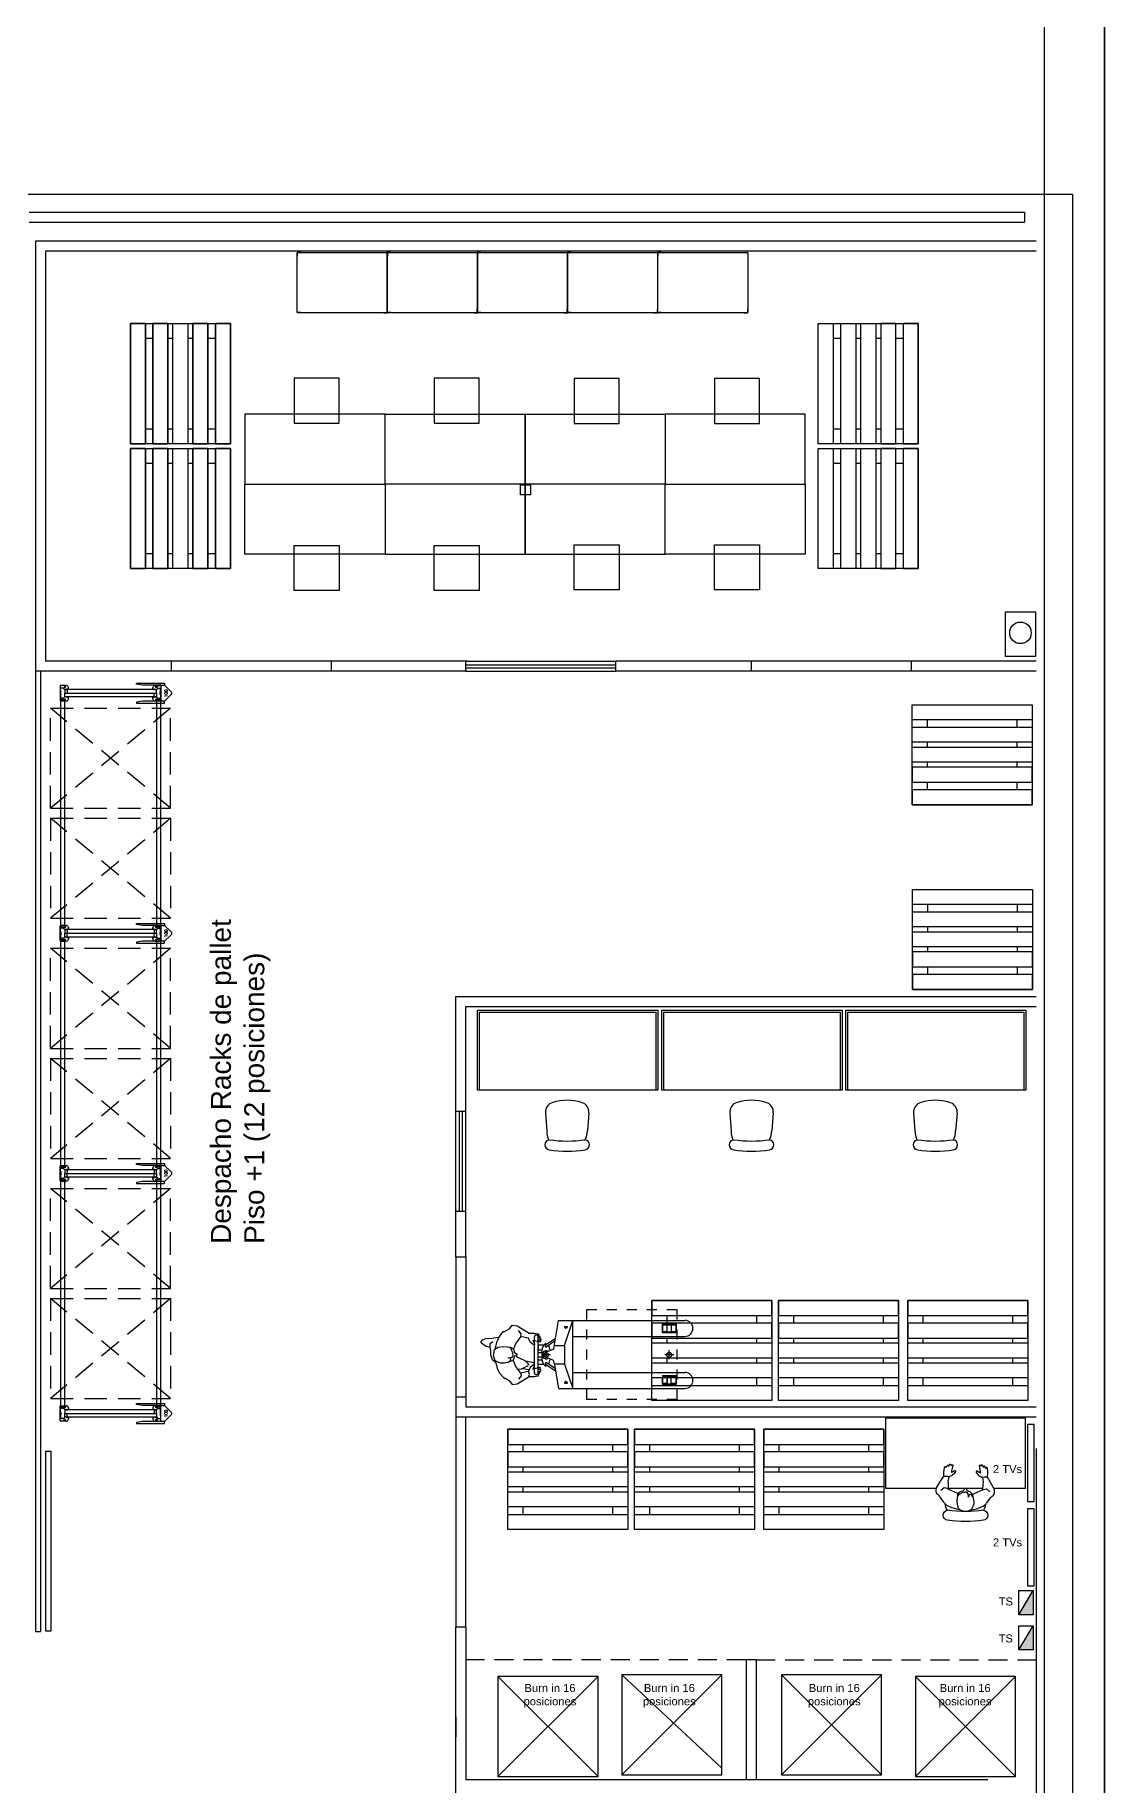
# Model space of a CAD drawing. Header units: millimetres. Extents: x 4 to 170, y 55 to 153.
# Drawn here: x 156.05 to 166.74, y 108.1 to 125.6 of the extents above; entities that cross this region are included whole.
import ezdxf

# ---------------------------------------------------------------- set-up
doc = ezdxf.new("R2010")
doc.units = ezdxf.units.MM
for name, pattern in [('12_13_14_SB-E17-AR-A01_A02_A03-A$0$DASHED2', [0.375, 0.25, -0.125]), ('AUDIT_I_201002150132-0', [0]), ('BORDER2', [0.875, 0.25, -0.125, 0.25, -0.125, 0, -0.125]), ('DASHED2', [9.525, 6.35, -3.175]), ('HIDDEN2', [0.1875, 0.125, -0.0625])]:
    doc.linetypes.add(name, pattern=pattern)
for name, color, linetype in [('Carpinterias 1', 2, 'BORDER2'), ('EQ - Mobiliario', 252, 'AUDIT_I_201002150132-0'), ('EQ - Pallets', 253, 'Continuous'), ('Estanterias livianas', 252, 'Continuous'), ('Rack Mecalux 2300mm (MVA-VLZ)', 5, 'Continuous'), ('Rejas', 1, 'Continuous'), ('Tabiques durlock', 6, 'Continuous')]:
    doc.layers.add(name, color=color, linetype=linetype)
doc.styles.add('ROMANS', font='romans.shx')
doc.styles.get("Standard").update_dxf_attribs({"font": 'txt.shx'})

# ---------------------------------------------------------------- blocks, each defined once
blk = doc.blocks.new('eddewwd')
at = {"layer": 'EQ - Pallets', "color": 252}
for points in [[(1578.48029, 1411.130525), (1579.48029, 1411.130525), (1579.48029, 1409.930525), (1578.48029, 1409.930525)], [(1578.48029, 1411.130525), (1578.48029, 1409.930525), (1578.63029, 1409.930525), (1578.63029, 1411.130525)], [(1578.705566, 1411.130525), (1578.705566, 1409.930525), (1578.855566, 1409.930525), (1578.855566, 1411.130525)], [(1579.05529, 1411.130525), (1579.05529, 1409.930525), (1578.90529, 1409.930525), (1578.90529, 1411.130525)], [(1579.255014, 1411.130525), (1579.255014, 1409.930525), (1579.105014, 1409.930525), (1579.105014, 1411.130525)], [(1579.48029, 1411.130525), (1579.48029, 1409.930525), (1579.33029, 1409.930525), (1579.33029, 1411.130525)]]:
    blk.add_lwpolyline(points, close=True, dxfattribs=at)
for points in [[(1578.48029, 1410.980525), (1578.48029, 1411.130525), (1579.48029, 1411.130525), (1579.48029, 1410.980525)], [(1578.705566, 1410.980525), (1578.63029, 1410.980525)], [(1578.90529, 1410.980525), (1578.855566, 1410.980525)], [(1579.105014, 1410.980525), (1579.05529, 1410.980525)], [(1579.33029, 1410.980525), (1579.255014, 1410.980525)], [(1579.48029, 1410.080525), (1579.48029, 1409.930525), (1578.48029, 1409.930525), (1578.48029, 1410.080525)], [(1578.63029, 1410.080525), (1578.705566, 1410.080525)], [(1578.855566, 1410.080525), (1578.90529, 1410.080525)], [(1579.05529, 1410.080525), (1579.105014, 1410.080525)], [(1579.255014, 1410.080525), (1579.33029, 1410.080525)]]:
    blk.add_lwpolyline(points, dxfattribs=at)
blk = doc.blocks.new('wdwqdwqd')
at = {"layer": 'Estanterias livianas'}
for p, q in [((3067.891053, 1424.818348), (3067.891053, 1424.850348)), ((3067.893053, 1424.818348), (3067.891053, 1424.818348)), ((3067.893053, 1424.818348), (3067.893053, 1424.850348)), ((3067.896053, 1424.855348), (3067.928053, 1424.855348)), ((3067.896053, 1424.853348), (3067.928053, 1424.853348)), ((3067.928053, 1424.853348), (3067.928053, 1424.855348)), ((3068.490053, 1424.855348), (3068.458053, 1424.855348)), ((3068.458053, 1424.855348), (3068.458053, 1424.853348)), ((3068.490053, 1424.853348), (3068.458053, 1424.853348)), ((3068.493053, 1424.818348), (3068.493053, 1424.850348)), ((3068.493053, 1424.818348), (3068.495053, 1424.818348)), ((3068.495053, 1424.818348), (3068.495053, 1424.850348)), ((3067.891053, 1423.988348), (3067.891053, 1423.956348)), ((3067.893053, 1423.988348), (3067.891053, 1423.988348)), ((3067.893053, 1423.988348), (3067.893053, 1423.956348)), ((3068.493053, 1423.988348), (3068.493053, 1423.956348)), ((3068.493053, 1423.988348), (3068.495053, 1423.988348)), ((3068.495053, 1423.988348), (3068.495053, 1423.956348)), ((3067.896053, 1423.953348), (3067.928053, 1423.953348)), ((3067.896053, 1423.951348), (3067.928053, 1423.951348)), ((3067.928053, 1423.953348), (3067.928053, 1423.951348)), ((3068.490053, 1423.953348), (3068.458053, 1423.953348)), ((3068.458053, 1423.953348), (3068.458053, 1423.951348)), ((3068.490053, 1423.951348), (3068.458053, 1423.951348))]:
    blk.add_line(p, q, dxfattribs=at)
for points in [[(3067.893053, 1423.956348), (3067.893053, 1424.850348)], [(3067.896053, 1424.853348), (3068.490053, 1424.853348)], [(3068.493053, 1423.956348), (3068.493053, 1424.850348)], [(3068.490053, 1423.953348), (3067.896053, 1423.953348)]]:
    blk.add_lwpolyline(points, dxfattribs=at)
for centre, radius, start, end in [((3067.896053, 1424.850348), 0.005, 90, 180), ((3067.896053, 1424.850348), 0.003, 90, 180), ((3068.490053, 1424.850348), 0.005, 0, 90), ((3068.490053, 1424.850348), 0.003, 0, 90), ((3067.896053, 1423.956348), 0.005, 180, 270), ((3067.896053, 1423.956348), 0.003, 180, 270), ((3068.490053, 1423.956348), 0.003, 270, 0), ((3068.490053, 1423.956348), 0.005, 270, 0)]:
    blk.add_arc(centre, radius, start, end, dxfattribs=at)
blk = doc.blocks.new('21sq')
at = {"layer": 'EQ - Mobiliario', "color": 252, "ltscale": 0.1}
for p, q in [((1574.706616, 1431.668776), (1575.0688, 1431.668776)), ((1574.706616, 1431.631353), (1575.0688, 1431.631353)), ((1574.723728, 1431.456655), (1574.790461, 1431.557091)), ((1574.749437, 1431.461042), (1574.806274, 1431.546584)), ((1574.842708, 1431.551831), (1574.932708, 1431.551831)), ((1574.887708, 1431.506831), (1574.887708, 1431.596831)), ((1575.025979, 1431.461042), (1574.969142, 1431.546584)), ((1575.051688, 1431.456655), (1574.984955, 1431.557091)), ((1574.803436, 1431.470257), (1574.551984, 1431.427348)), ((1574.551984, 1431.426618), (1574.551984, 1430.163776)), ((1574.795401, 1431.368119), (1574.551984, 1431.283776)), ((1574.604088, 1431.368938), (1574.604088, 1431.336191)), ((1574.97198, 1431.470257), (1575.231984, 1431.427348)), ((1574.980015, 1431.368119), (1575.231984, 1431.283776)), ((1575.171328, 1431.368938), (1575.171328, 1431.336191)), ((1575.231984, 1431.427348), (1575.231984, 1430.163776)), ((1574.551984, 1431.283776), (1575.231984, 1431.283776)), ((1574.711984, 1431.283776), (1574.711984, 1430.163776)), ((1575.071984, 1431.283776), (1575.071984, 1430.163776)), ((1574.590933, 1430.38894), (1574.590933, 1430.252115)), ((1574.597047, 1430.38894), (1574.597047, 1430.252115)), ((1574.666922, 1430.38894), (1574.666922, 1430.252115)), ((1574.673036, 1430.38894), (1574.673036, 1430.252115)), ((1574.842708, 1430.320528), (1574.932708, 1430.320528)), ((1574.887708, 1430.275528), (1574.887708, 1430.365528)), ((1575.110933, 1430.38894), (1575.110933, 1430.252115)), ((1575.117047, 1430.38894), (1575.117047, 1430.252115)), ((1575.186922, 1430.38894), (1575.186922, 1430.252115)), ((1575.193036, 1430.38894), (1575.193036, 1430.252115))]:
    blk.add_line(p, q, dxfattribs=at)
at = {"layer": 'EQ - Mobiliario', "color": 252}
for points in [[(1574.835767, 1432.062007), (1574.749967, 1432.038788), (1574.700779, 1432.013584), (1574.653924, 1431.969132), (1574.652796, 1431.957901), (1574.623546, 1431.914999), (1574.592223, 1431.890821), (1574.596352, 1431.839389), (1574.638856, 1431.772718), (1574.672273, 1431.720993), (1574.672008, 1431.671612), (1574.678622, 1431.628386), (1574.693415, 1431.622818), (1574.69062, 1431.64553), (1574.706161, 1431.612854), (1574.718607, 1431.613733), (1574.716111, 1431.625602), (1574.728132, 1431.602597), (1574.742189, 1431.604063), (1574.739394, 1431.626775), (1574.752438, 1431.605968), (1574.762101, 1431.609485), (1574.74434, 1431.683336), (1574.757523, 1431.677182), (1574.780668, 1431.663702), (1574.789007, 1431.675864), (1574.759847, 1431.710884), (1574.722496, 1431.728321), (1574.717653, 1431.746637), (1574.705759, 1431.80437), (1574.771435, 1431.855196), (1574.803587, 1431.868661), (1574.835739, 1431.882126)], [(1574.807682, 1432.054406), (1574.83736, 1432.088679), (1574.883633, 1432.102401), (1574.929905, 1432.104117), (1574.964182, 1432.109262), (1575.001885, 1432.109262), (1575.022451, 1432.083533)], [(1574.944727, 1432.060632), (1575.025449, 1432.038788), (1575.074637, 1432.013584), (1575.119258, 1431.979238), (1575.120367, 1431.968202), (1575.15187, 1431.914999), (1575.183193, 1431.890821), (1575.179064, 1431.839389), (1575.13656, 1431.772718), (1575.103143, 1431.720993), (1575.103408, 1431.671612), (1575.096794, 1431.628386), (1575.082001, 1431.622818), (1575.084796, 1431.64553), (1575.069255, 1431.612854), (1575.056808, 1431.613733), (1575.059305, 1431.625602), (1575.047284, 1431.602597), (1575.033227, 1431.604063), (1575.036022, 1431.626775), (1575.022978, 1431.605968), (1575.013315, 1431.609485), (1575.031076, 1431.683336), (1575.017893, 1431.677182), (1574.994748, 1431.663702), (1574.986409, 1431.675864), (1575.015569, 1431.710884), (1575.05292, 1431.728321), (1575.057763, 1431.746637), (1575.069657, 1431.80437), (1575.003981, 1431.855196), (1574.971829, 1431.868661), (1574.948526, 1431.87842)], [(1574.960754, 1432.109262), (1574.971037, 1432.148714), (1574.989889, 1432.179589), (1575.010454, 1432.203603), (1575.036162, 1432.188165), (1575.051586, 1432.150429), (1575.055014, 1432.090394), (1575.066152, 1432.017931)], [(1574.815596, 1431.927034), (1574.831152, 1431.90551), (1574.846577, 1431.903795), (1574.855146, 1431.912371), (1574.856793, 1431.932345), (1574.860287, 1431.903795), (1574.868856, 1431.884927), (1574.88428, 1431.879781), (1574.903132, 1431.884927), (1574.930553, 1431.893503), (1574.954547, 1431.903795), (1574.964829, 1431.922663)], [(1574.70737, 1431.804956), (1574.677645, 1431.801439), (1574.644389, 1431.827667)], [(1574.668902, 1431.725243), (1574.6897, 1431.718209), (1574.722908, 1431.728128)], [(1574.751305, 1431.786098), (1574.739981, 1431.720158)], [(1574.879698, 1431.848966), (1574.867142, 1431.845475), (1574.850004, 1431.807739), (1574.831152, 1431.764858), (1574.810587, 1431.742559), (1574.795162, 1431.728837), (1574.774597, 1431.737413), (1574.7626, 1431.766573), (1574.743748, 1431.799163), (1574.741408, 1431.831958)], [(1574.827328, 1431.760711), (1574.81154, 1431.668776)], [(1575.068046, 1431.804956), (1575.097771, 1431.801439), (1575.131026, 1431.827667)]]:
    blk.add_lwpolyline(points, dxfattribs=at)
blk.add_lwpolyline([(1574.887708, 1431.841415), (1574.878584, 1431.850016), (1574.873517, 1431.866084), (1574.835739, 1431.882126), (1574.814014, 1431.922663), (1574.805445, 1431.96726), (1574.805445, 1432.008427), (1574.828428, 1432.059354), (1574.879238, 1432.077717), (1574.941341, 1432.065586), (1574.963621, 1432.032996), (1574.971685, 1431.974121), (1574.964829, 1431.908941), (1574.947137, 1431.87582), (1574.918002, 1431.868959), (1574.907189, 1431.864973), (1574.89915, 1431.847771)], close=True, dxfattribs=at)
at = {"layer": 'EQ - Mobiliario', "color": 252, "ltscale": 0.1}
for points in [[(1574.791896, 1431.574841), (1574.791896, 1431.631353), (1574.838634, 1431.631353), (1574.838634, 1431.592705)], [(1574.864339, 1431.583876), (1574.864339, 1431.631353), (1574.911077, 1431.631353), (1574.911077, 1431.583876)], [(1574.98352, 1431.574841), (1574.98352, 1431.631353), (1574.936782, 1431.631353), (1574.936782, 1431.592705)]]:
    blk.add_lwpolyline(points, dxfattribs=at)
for points in [[(1574.822978, 1431.473592, 0.260395), (1574.83487, 1431.483179), (1574.866031, 1431.560561)], [(1574.952438, 1431.473592, -0.260395), (1574.940546, 1431.483179), (1574.909385, 1431.560561)], [(1574.952438, 1431.473592), (1574.97198, 1431.470257, -0.365532), (1574.980015, 1431.460735), (1574.980015, 1431.377779, -0.414214), (1574.970355, 1431.368119), (1574.805061, 1431.368119, -0.414214), (1574.795401, 1431.377779), (1574.795401, 1431.460735, -0.365532), (1574.803436, 1431.470257), (1574.822978, 1431.473592)]]:
    blk.add_lwpolyline(points, format="xyb", dxfattribs=at)
at = {"layer": 'EQ - Mobiliario', "color": 252, "linetype": 'HIDDEN2', "ltscale": 0.5}
blk.add_lwpolyline([(1575.341984, 1431.142981), (1575.341984, 1430.242981), (1574.441984, 1430.242981), (1574.441984, 1431.142981)], close=True, dxfattribs=at)
at = {"layer": 'EQ - Mobiliario', "color": 252, "ltscale": 0.1}
for points in [[(1574.587818, 1430.38894), (1574.587818, 1430.252115), (1574.676151, 1430.252115), (1574.676151, 1430.38894)], [(1574.599746, 1430.34036), (1574.599746, 1430.38894), (1574.664223, 1430.38894), (1574.664223, 1430.34036)], [(1574.599746, 1430.252115), (1574.599746, 1430.300696), (1574.664223, 1430.300696), (1574.664223, 1430.252115)], [(1575.196151, 1430.38894), (1575.196151, 1430.252115), (1575.107818, 1430.252115), (1575.107818, 1430.38894)], [(1575.184223, 1430.34036), (1575.184223, 1430.38894), (1575.119746, 1430.38894), (1575.119746, 1430.34036)], [(1575.184223, 1430.252115), (1575.184223, 1430.300696), (1575.119746, 1430.300696), (1575.119746, 1430.252115)]]:
    blk.add_lwpolyline(points, close=True, dxfattribs=at)
for centre, radius in [((1574.887708, 1431.551831), 0.023369), ((1574.887708, 1430.320528), 0.025)]:
    blk.add_circle(centre, radius, dxfattribs=at)
for centre, radius, start, end in [((1574.706616, 1431.650065), 0.018711, 90, 270), ((1574.798368, 1431.551838), 0.009492, 326.398586, 146.398586), ((1574.887708, 1431.551831), 0.03966, 328.036203, 211.963797), ((1574.887708, 1431.551831), 0.023369, 21.934278, 158.065722), ((1574.977048, 1431.551838), 0.009492, 33.601414, 213.601414), ((1575.0688, 1431.650065), 0.018711, 270, 90), ((1574.604088, 1431.352565), 0.016373, 270, 90), ((1575.171328, 1431.352565), 0.016373, 90, 270), ((1574.631984, 1430.163776), 0.08, 180, 0), ((1575.151984, 1430.163776), 0.08, 180, 0)]:
    blk.add_arc(centre, radius, start, end, dxfattribs=at)
for start_param, end_param in [(8.066094944, 9.662656018), (9.984966005, 10.605909257), (6.04530725, 7.641868323), (11.385239318, 12.00618257)]:
    blk.add_ellipse((1574.887708, 1431.551831), major_axis=(0.111002, 0), ratio=0.410528, start_param=start_param, end_param=end_param, dxfattribs=at)
blk = doc.blocks.new('dqdqw')
at = {"layer": 'EQ - Mobiliario', "linetype": 'Continuous'}
for points in [[(1579.806397, 1447.500442), (1580.506397, 1447.500442), (1580.506397, 1448.900442), (1579.806397, 1448.900442)], [(1579.900429, 1447.992372), (1579.900429, 1448.442372), (1579.450429, 1448.442372), (1579.450429, 1447.992372)], [(1579.806397, 1447.500442), (1580.506397, 1447.500442), (1580.506397, 1446.100442), (1579.806397, 1446.100442)], [(1579.900429, 1446.592372), (1579.900429, 1447.042372), (1579.450429, 1447.042372), (1579.450429, 1446.592372)], [(1580.506397, 1444.700442), (1579.806397, 1444.700442), (1579.806397, 1446.100442), (1580.506397, 1446.100442)], [(1579.894207, 1445.192372), (1579.894207, 1445.642372), (1579.444207, 1445.642372), (1579.444207, 1445.192372)], [(1580.506397, 1444.700442), (1579.806397, 1444.700442), (1579.806397, 1443.300442), (1580.506397, 1443.300442)], [(1579.894207, 1443.792372), (1579.894207, 1444.242372), (1579.444207, 1444.242372), (1579.444207, 1443.792372)]]:
    blk.add_lwpolyline(points, close=True, dxfattribs=at)
blk = doc.blocks.new('EDE2D')
at = {"layer": 'EQ - Mobiliario', "color": 252}
for p, q in [((1649.582886, 1563.943901), (1649.582886, 1564.743901)), ((1649.582886, 1564.743901), (1651.382886, 1564.743901)), ((1649.602886, 1563.943901), (1649.602886, 1564.723901)), ((1649.602886, 1564.723901), (1651.362886, 1564.723901)), ((1651.362886, 1564.723901), (1651.362886, 1563.943901)), ((1651.382886, 1564.743901), (1651.382886, 1563.943901)), ((1651.382886, 1563.943901), (1649.582886, 1563.943901)), ((1650.260874, 1563.716991), (1650.273765, 1563.539131)), ((1650.695867, 1563.716991), (1650.680116, 1563.539131))]:
    blk.add_line(p, q, dxfattribs=at)
for centre, radius, start, end in [((1650.362087, 1563.725846), 0.1016, 106.10866, 185), ((1650.47837, 1563.323201), 0.5207, 73.89134, 106.10866), ((1650.594654, 1563.725846), 0.1016, 355, 73.89134), ((1650.306568, 1563.399401), 0.0508, 98.455473, 261.544527), ((1650.47694, 1563.539131), 0.203175, 180, 206.38199), ((1650.47837, 1564.655597), 1.2192, 261.544527, 278.455473), ((1650.650173, 1563.399401), 0.0508, 278.455473, 81.544527), ((1650.47694, 1563.539131), 0.203175, 333.787788, 0), ((1650.47837, 1564.555101), 1.2192, 261.544527, 278.455473)]:
    blk.add_arc(centre, radius, start, end, dxfattribs=at)
blk = doc.blocks.new('asads')
at = {"layer": 'EQ - Mobiliario', "color": 252}
for points in [[(1573.694572, 1410.988543), (1573.694572, 1410.672566), (1572.994572, 1410.672566), (1572.994572, 1412.072566), (1573.694572, 1412.072566), (1573.694572, 1411.563408)], [(1573.694572, 1411.444408), (1573.694572, 1411.100603)], [(1573.928072, 1411.271797), (1573.927625, 1411.27345)]]:
    blk.add_lwpolyline(points, dxfattribs=at)
for points in [[(1573.914117, 1411.323367), (1573.892169, 1411.40447, 0.052358), (1573.888403, 1411.41421), (1573.865593, 1411.458726), (1573.842363, 1411.483212, 0.053378), (1573.834256, 1411.490111), (1573.773571, 1411.531485, -0.078921), (1573.762157, 1411.542245), (1573.759394, 1411.545825, 0.253624), (1573.715812, 1411.565113), (1573.691399, 1411.563153), (1573.624855, 1411.52073, 0.001509), (1573.624601, 1411.520567), (1573.573003, 1411.487232), (1573.52756, 1411.487476, 0.039319), (1573.519729, 1411.486901), (1573.483288, 1411.481325, 0.271109), (1573.479365, 1411.478144), (1573.477738, 1411.473823, 0.56371), (1573.483028, 1411.467099), (1573.486448, 1411.465819), (1573.467944, 1411.454809, 0.308624), (1573.465104, 1411.449941), (1573.465339, 1411.446618, 0.454858), (1573.471355, 1411.442078), (1573.477612, 1411.443394), (1573.457616, 1411.432945, 0.307468), (1573.454959, 1411.427995), (1573.455544, 1411.422382, 0.419663), (1573.461128, 1411.417938), (1573.467985, 1411.418394), (1573.461403, 1411.409214, 0.353703), (1573.45936, 1411.403267), (1573.459968, 1411.401599, 0.381475), (1573.465835, 1411.398448), (1573.535346, 1411.415164), (1573.529192, 1411.401982), (1573.518049, 1411.382851, 0.392799), (1573.519542, 1411.376211), (1573.524754, 1411.372637, 0.335675), (1573.530781, 1411.372918), (1573.554308, 1411.392509, 0.110367), (1573.56762, 1411.409782), (1573.58033, 1411.437009), (1573.598647, 1411.441852), (1573.625835, 1411.447453, 0.035291), (1573.703604, 1411.444645)], [(1573.577252, 1411.490602), (1573.575318, 1411.484882, 0.155319), (1573.574774, 1411.454554), (1573.580138, 1411.436597)], [(1573.750633, 1411.343407), (1573.703604, 1411.444645, -0.136037), (1573.693493, 1411.469371), (1573.691723, 1411.484324), (1573.717952, 1411.51758)], [(1573.914389, 1411.22365), (1573.898436, 1411.150571, -0.052358), (1573.895156, 1411.140657), (1573.87457, 1411.09507), (1573.852575, 1411.069468, -0.053378), (1573.844818, 1411.062177), (1573.786249, 1411.017859, 0.078921), (1573.775379, 1411.006549), (1573.772796, 1411.002837, -0.253624), (1573.730219, 1410.981423), (1573.705739, 1410.982176), (1573.637183, 1411.021264, -0.001509), (1573.636922, 1411.021415), (1573.583742, 1411.052163), (1573.538366, 1411.049678, -0.039319), (1573.530517, 1411.049865), (1573.493845, 1411.053637, -0.271109), (1573.489769, 1411.05662), (1573.487931, 1411.060856, -0.56371), (1573.492884, 1411.067833), (1573.496236, 1411.06928), (1573.477211, 1411.079363, -0.308624), (1573.474135, 1411.084085), (1573.474205, 1411.087416, -0.454858), (1573.47999, 1411.092248), (1573.486304, 1411.091242), (1573.465818, 1411.100691, -0.307468), (1573.462919, 1411.105504), (1573.463227, 1411.111139, -0.419663), (1573.468584, 1411.115853), (1573.475456, 1411.115736), (1573.468429, 1411.12458, -0.353703), (1573.466095, 1411.130419), (1573.466619, 1411.132115, -0.381475), (1573.472324, 1411.135552), (1573.542575, 1411.122285), (1573.535778, 1411.135148), (1573.523705, 1411.153706, -0.392799), (1573.524869, 1411.160412), (1573.529898, 1411.164238, -0.335675), (1573.535931, 1411.164255), (1573.560396, 1411.145849, -0.110367), (1573.574545, 1411.129253), (1573.588583, 1411.102687), (1573.607116, 1411.098753), (1573.634547, 1411.0945, -0.035291), (1573.712083, 1411.101141)], [(1573.779044, 1411.199684), (1573.764702, 1411.21005, -0.211627), (1573.75654, 1411.224049), (1573.755804, 1411.230665), (1573.759195, 1411.234053, -0.177498), (1573.771687, 1411.239837), (1573.784355, 1411.240882), (1573.76342, 1411.243444, -0.076282), (1573.748818, 1411.247549), (1573.745868, 1411.248889, -0.269675), (1573.734221, 1411.265284, -0.089564), (1573.73578, 1411.282986), (1573.736936, 1411.287221), (1573.745513, 1411.314642), (1573.74898, 1411.322726, -0.168212), (1573.771005, 1411.346919), (1573.774672, 1411.348918)], [(1573.588152, 1411.049007), (1573.585938, 1411.054625, -0.155319), (1573.583899, 1411.084888), (1573.58837, 1411.103089)], [(1573.755585, 1411.208333), (1573.712083, 1411.101141, 0.136037), (1573.703204, 1411.075947), (1573.702174, 1411.060925), (1573.730011, 1411.029004)]]:
    blk.add_lwpolyline(points, format="xyb", dxfattribs=at)
blk.add_lwpolyline([(1573.695933, 1411.269136), (1573.698454, 1411.266462, 0.128039), (1573.706992, 1411.261107), (1573.709302, 1411.260378, -0.219355), (1573.721696, 1411.249122), (1573.731382, 1411.226311, 0.17095), (1573.740344, 1411.216501), (1573.771989, 1411.199541, 0.07568), (1573.777662, 1411.197529), (1573.814595, 1411.190432, 0.047493), (1573.82403, 1411.189534), (1573.849676, 1411.189534, 0.10638), (1573.870244, 1411.19396), (1573.892094, 1411.203821, 0.20273), (1573.91855, 1411.232401), (1573.925026, 1411.250321, 0.135751), (1573.927075, 1411.276901), (1573.921526, 1411.305309, 0.197051), (1573.900671, 1411.337), (1573.894747, 1411.34105, 0.116404), (1573.873314, 1411.349311), (1573.832127, 1411.354952, 0.060301), (1573.820112, 1411.35514), (1573.764836, 1411.349327, 0.09676), (1573.757504, 1411.347077), (1573.735802, 1411.335484, 0.215466), (1573.725758, 1411.322428), (1573.720969, 1411.302091), (1573.719828, 1411.298997, -0.197631), (1573.70953, 1411.287795), (1573.70565, 1411.285982, 0.157943), (1573.696634, 1411.277575), (1573.695201, 1411.274994, 0.326668)], format="xyb", close=True, dxfattribs=at)
for centre, radius, start, end in [((1573.825338, 1411.273227), 0.203175, 63.61801, 82.948325), ((1573.965068, 1411.443599), 0.0508, 8.455473, 171.544527), ((1572.708872, 1411.271797), 1.2192, 351.544527, 8.455473), ((1572.809368, 1411.271797), 1.2192, 351.544527, 8.455473), ((1573.825338, 1411.273227), 0.203175, 278.377378, 296.212212), ((1573.965068, 1411.099994), 0.0508, 188.455473, 351.544527)]:
    blk.add_arc(centre, radius, start, end, dxfattribs=at)
blk = doc.blocks.new('Rack 2300mm Sistema Mecalux - 100mm')
at = {"color": 252}
for p, q in [((2098.37194, 1323.146704), (2098.37194, 1323.002304)), ((2098.43194, 1323.151704), (2098.37694, 1323.151704)), ((2098.439297, 1323.111379), (2098.439297, 1323.074576)), ((2098.45194, 1323.111331), (2098.45194, 1323.131704)), ((2099.29744, 1323.111331), (2099.29744, 1323.131704)), ((2099.310083, 1323.037676), (2099.310083, 1323.07448)), ((2099.31744, 1323.151704), (2099.37244, 1323.151704)), ((2099.37744, 1323.146704), (2099.37744, 1323.002304)), ((2098.375263, 1323.028254), (2098.375263, 1320.720754)), ((2098.37694, 1322.997304), (2098.43194, 1322.997304)), ((2098.415263, 1323.012304), (2098.415263, 1320.736704)), ((2098.45194, 1323.017304), (2098.45194, 1323.037676)), ((2099.29744, 1323.017304), (2099.29744, 1323.037676)), ((2099.37244, 1322.997304), (2099.31744, 1322.997304)), ((2099.334117, 1323.012304), (2099.334117, 1320.736704)), ((2099.374117, 1323.028254), (2099.374117, 1320.720754)), ((2098.37194, 1320.602304), (2098.37194, 1320.746704)), ((2098.37694, 1320.751704), (2098.43194, 1320.751704)), ((2098.43194, 1320.597304), (2098.37694, 1320.597304)), ((2098.439297, 1320.637628), (2098.439297, 1320.674431)), ((2098.45194, 1320.731704), (2098.45194, 1320.711331)), ((2098.45194, 1320.637676), (2098.45194, 1320.617304)), ((2099.29744, 1320.731704), (2099.29744, 1320.711331)), ((2099.29744, 1320.637676), (2099.29744, 1320.617304)), ((2099.310083, 1320.711331), (2099.310083, 1320.674528)), ((2099.37244, 1320.751704), (2099.31744, 1320.751704)), ((2099.31744, 1320.597304), (2099.37244, 1320.597304)), ((2099.37744, 1320.602304), (2099.37744, 1320.746704))]:
    blk.add_line(p, q, dxfattribs=at)
at = {"color": 252, "lineweight": 30}
for p, q in [((2098.375263, 1323.114254), (2098.375263, 1323.120754)), ((2098.375263, 1323.09185), (2098.375263, 1323.114254)), ((2098.375263, 1323.097754), (2098.375263, 1323.091396)), ((2098.375263, 1323.057157), (2098.375263, 1323.034754)), ((2098.377989, 1323.06478), (2098.377989, 1323.084228)), ((2098.398448, 1323.124504), (2098.379013, 1323.124504)), ((2098.411974, 1323.112834), (2098.402022, 1323.123001)), ((2098.421013, 1323.111331), (2098.415547, 1323.111331)), ((2098.429013, 1323.111331), (2098.421013, 1323.111331)), ((2098.429013, 1323.111331), (2098.439297, 1323.111331)), ((2098.443047, 1323.114254), (2098.443047, 1323.120754)), ((2098.443047, 1323.115081), (2098.443047, 1323.120362)), ((2099.306333, 1323.114254), (2099.306333, 1323.120754)), ((2099.306333, 1323.115081), (2099.306333, 1323.120362)), ((2099.320367, 1323.111331), (2099.310083, 1323.111331)), ((2099.320367, 1323.111331), (2099.328367, 1323.111331)), ((2099.328367, 1323.111331), (2099.333833, 1323.111331)), ((2099.337406, 1323.112834), (2099.347358, 1323.123001)), ((2099.350931, 1323.124504), (2099.370367, 1323.124504)), ((2099.37139, 1323.06478), (2099.37139, 1323.084228)), ((2099.374117, 1323.114254), (2099.374117, 1323.120754)), ((2099.374117, 1323.09185), (2099.374117, 1323.114254)), ((2099.374117, 1323.097754), (2099.374117, 1323.091396)), ((2099.374117, 1323.057157), (2099.374117, 1323.034754)), ((2098.375263, 1323.034754), (2098.375263, 1323.028254)), ((2098.398448, 1323.024504), (2098.379013, 1323.024504)), ((2098.411974, 1323.036174), (2098.402022, 1323.026006)), ((2098.421013, 1323.037676), (2098.415547, 1323.037676)), ((2098.429013, 1323.037676), (2098.421013, 1323.037676)), ((2098.429013, 1323.037676), (2098.439297, 1323.037676)), ((2098.443047, 1323.034754), (2098.443047, 1323.028254)), ((2098.443047, 1323.033926), (2098.443047, 1323.028646)), ((2099.306333, 1323.034754), (2099.306333, 1323.028254)), ((2099.306333, 1323.033926), (2099.306333, 1323.028646)), ((2099.320367, 1323.037676), (2099.310083, 1323.037676)), ((2099.320367, 1323.037676), (2099.328367, 1323.037676)), ((2099.328367, 1323.037676), (2099.333833, 1323.037676)), ((2099.337406, 1323.036174), (2099.347358, 1323.026006)), ((2099.350931, 1323.024504), (2099.370367, 1323.024504)), ((2099.374117, 1323.034754), (2099.374117, 1323.028254)), ((2098.375263, 1320.714254), (2098.375263, 1320.720754)), ((2098.375263, 1320.69185), (2098.375263, 1320.714254)), ((2098.375263, 1320.651254), (2098.375263, 1320.657612)), ((2098.375263, 1320.657157), (2098.375263, 1320.634754)), ((2098.375263, 1320.634754), (2098.375263, 1320.628254)), ((2098.377989, 1320.684228), (2098.377989, 1320.66478)), ((2098.398448, 1320.724504), (2098.379013, 1320.724504)), ((2098.398448, 1320.624504), (2098.379013, 1320.624504)), ((2098.411974, 1320.712834), (2098.402022, 1320.723001)), ((2098.411974, 1320.636174), (2098.402022, 1320.626006)), ((2098.421013, 1320.711331), (2098.415547, 1320.711331)), ((2098.421013, 1320.637676), (2098.415547, 1320.637676)), ((2098.429013, 1320.711331), (2098.421013, 1320.711331)), ((2098.429013, 1320.637676), (2098.421013, 1320.637676)), ((2098.429013, 1320.711331), (2098.439297, 1320.711331)), ((2098.429013, 1320.637676), (2098.439297, 1320.637676)), ((2098.443047, 1320.714254), (2098.443047, 1320.720754)), ((2098.443047, 1320.715081), (2098.443047, 1320.720362)), ((2098.443047, 1320.634754), (2098.443047, 1320.628254)), ((2098.443047, 1320.633926), (2098.443047, 1320.628646)), ((2099.306333, 1320.714254), (2099.306333, 1320.720754)), ((2099.306333, 1320.715081), (2099.306333, 1320.720362)), ((2099.306333, 1320.634754), (2099.306333, 1320.628254)), ((2099.306333, 1320.633926), (2099.306333, 1320.628646)), ((2099.320367, 1320.711331), (2099.310083, 1320.711331)), ((2099.320367, 1320.637676), (2099.310083, 1320.637676)), ((2099.320367, 1320.711331), (2099.328367, 1320.711331)), ((2099.320367, 1320.637676), (2099.328367, 1320.637676)), ((2099.328367, 1320.711331), (2099.333833, 1320.711331)), ((2099.328367, 1320.637676), (2099.333833, 1320.637676)), ((2099.337406, 1320.712834), (2099.347358, 1320.723001)), ((2099.337406, 1320.636174), (2099.347358, 1320.626006)), ((2099.350931, 1320.724504), (2099.370367, 1320.724504)), ((2099.350931, 1320.624504), (2099.370367, 1320.624504)), ((2099.37139, 1320.684228), (2099.37139, 1320.66478)), ((2099.374117, 1320.714254), (2099.374117, 1320.720754)), ((2099.374117, 1320.69185), (2099.374117, 1320.714254)), ((2099.374117, 1320.651254), (2099.374117, 1320.657612)), ((2099.374117, 1320.657157), (2099.374117, 1320.634754)), ((2099.374117, 1320.634754), (2099.374117, 1320.628254))]:
    blk.add_line(p, q, dxfattribs=at)
at = {"color": 253, "linetype": '12_13_14_SB-E17-AR-A01_A02_A03-A$0$DASHED2', "ltscale": 0.9}
for p, q in [((2098.27469, 1321.924504), (2098.27469, 1322.924504)), ((2098.27469, 1322.924504), (2099.47469, 1322.924504)), ((2099.47469, 1322.924504), (2098.27469, 1321.924504)), ((2099.47469, 1321.924504), (2098.27469, 1322.924504)), ((2099.47469, 1321.924504), (2099.47469, 1322.924504)), ((2098.27469, 1321.924504), (2099.47469, 1321.924504)), ((2098.27469, 1321.824504), (2098.27469, 1320.824504)), ((2099.47469, 1320.824504), (2098.27469, 1321.824504)), ((2099.47469, 1321.824504), (2098.27469, 1320.824504)), ((2098.27469, 1321.824504), (2099.47469, 1321.824504)), ((2099.47469, 1321.824504), (2099.47469, 1320.824504)), ((2098.27469, 1320.824504), (2099.47469, 1320.824504))]:
    blk.add_line(p, q, dxfattribs=at)
at = {"color": 252}
for points in [[(2098.41194, 1323.136704), (2098.41444, 1323.132374), (2098.41944, 1323.132374), (2098.42194, 1323.136704), (2098.41944, 1323.141034), (2098.41444, 1323.141034)], [(2098.415547, 1323.111331), (2098.415547, 1323.074528), (2099.333888, 1323.074528), (2099.333833, 1323.111331)], [(2098.415547, 1323.037676), (2098.415547, 1323.074528), (2099.333888, 1323.074528), (2099.333833, 1323.037676)], [(2099.33744, 1323.136704), (2099.33494, 1323.132374), (2099.32994, 1323.132374), (2099.32744, 1323.136704), (2099.32994, 1323.141034), (2099.33494, 1323.141034)], [(2098.41194, 1323.012304), (2098.41444, 1323.016634), (2098.41944, 1323.016634), (2098.42194, 1323.012304), (2098.41944, 1323.007974), (2098.41444, 1323.007974)], [(2099.33744, 1323.012304), (2099.33494, 1323.016634), (2099.32994, 1323.016634), (2099.32744, 1323.012304), (2099.32994, 1323.007974), (2099.33494, 1323.007974)], [(2098.41194, 1320.736704), (2098.41444, 1320.732374), (2098.41944, 1320.732374), (2098.42194, 1320.736704), (2098.41944, 1320.741034), (2098.41444, 1320.741034)], [(2098.41194, 1320.612304), (2098.41444, 1320.616634), (2098.41944, 1320.616634), (2098.42194, 1320.612304), (2098.41944, 1320.607974), (2098.41444, 1320.607974)], [(2098.415547, 1320.711331), (2098.415547, 1320.67448), (2099.333888, 1320.67448), (2099.333833, 1320.711331)], [(2098.415547, 1320.637676), (2098.415547, 1320.67448), (2099.333888, 1320.67448), (2099.333833, 1320.637676)], [(2099.33744, 1320.736704), (2099.33494, 1320.732374), (2099.32994, 1320.732374), (2099.32744, 1320.736704), (2099.32994, 1320.741034), (2099.33494, 1320.741034)], [(2099.33744, 1320.612304), (2099.33494, 1320.616634), (2099.32994, 1320.616634), (2099.32744, 1320.612304), (2099.32994, 1320.607974), (2099.33494, 1320.607974)]]:
    blk.add_lwpolyline(points, close=True, dxfattribs=at)
for points in [[(2098.37569, 1323.027304), (2098.37569, 1323.017304, 0.414214), (2098.38069, 1323.012304), (2098.42569, 1323.012304)], [(2098.37569, 1323.027304), (2098.37569, 1323.017304, 0.414214), (2098.38069, 1323.012304), (2098.42569, 1323.012304)], [(2099.37369, 1323.027304), (2099.37369, 1323.017304, -0.414214), (2099.36869, 1323.012304), (2099.32369, 1323.012304)], [(2099.37369, 1323.027304), (2099.37369, 1323.017304, -0.414214), (2099.36869, 1323.012304), (2099.32369, 1323.012304)], [(2098.37569, 1320.721704), (2098.37569, 1320.731704, -0.414214), (2098.38069, 1320.736704), (2098.42569, 1320.736704)], [(2098.37569, 1320.721704), (2098.37569, 1320.731704, -0.414214), (2098.38069, 1320.736704), (2098.42569, 1320.736704)], [(2099.37369, 1320.721704), (2099.37369, 1320.731704, 0.414214), (2099.36869, 1320.736704), (2099.32369, 1320.736704)], [(2099.37369, 1320.721704), (2099.37369, 1320.731704, 0.414214), (2099.36869, 1320.736704), (2099.32369, 1320.736704)]]:
    blk.add_lwpolyline(points, format="xyb", dxfattribs=at)
for centre in [(2098.41694, 1323.136704), (2099.33244, 1323.136704), (2098.41694, 1323.012304), (2099.33244, 1323.012304), (2098.41694, 1320.736704), (2098.41694, 1320.612304), (2099.33244, 1320.736704), (2099.33244, 1320.612304)]:
    blk.add_circle(centre, 0.00634, dxfattribs=at)
for centre, radius, start, end in [((2098.37694, 1323.146704), 0.005, 90, 180), ((2098.43194, 1323.131704), 0.02, 360, 90), ((2099.31744, 1323.131704), 0.02, 90, 180), ((2099.37244, 1323.146704), 0.005, 0, 90), ((2098.37694, 1323.002304), 0.005, 180, 270), ((2098.43194, 1323.017304), 0.02, 270, 360), ((2099.31744, 1323.017304), 0.02, 180, 270), ((2099.37244, 1323.002304), 0.005, 270, 0), ((2098.37694, 1320.746704), 0.005, 90, 180), ((2098.37694, 1320.602304), 0.005, 180, 270), ((2098.43194, 1320.731704), 0.02, 0, 90), ((2098.43194, 1320.617304), 0.02, 270, 0), ((2099.31744, 1320.731704), 0.02, 90, 180), ((2099.31744, 1320.617304), 0.02, 180, 270), ((2099.37244, 1320.746704), 0.005, 360, 90), ((2099.37244, 1320.602304), 0.005, 270, 360)]:
    blk.add_arc(centre, radius, start, end, dxfattribs=at)
at = {"color": 252, "lineweight": 30}
for centre, radius, start, end in [((2098.379013, 1323.120754), 0.00375, 90, 180), ((2098.383785, 1323.091892), 0.008522, 180.277211, 218.58807), ((2098.383785, 1323.057116), 0.008522, 141.41193, 179.722789), ((2098.374239, 1323.084228), 0.00375, 359.631552, 45), ((2098.374239, 1323.06478), 0.00375, 315, 0.368448), ((2098.398448, 1323.119504), 0.005, 44.387134, 90), ((2098.415547, 1323.116331), 0.005, 224.387134, 270), ((2098.439297, 1323.115081), 0.00375, 270, 0), ((2099.310083, 1323.115081), 0.00375, 180, 270), ((2099.333833, 1323.116331), 0.005, 270, 315.612866), ((2099.350931, 1323.119504), 0.005, 90, 135.612866), ((2099.370367, 1323.120754), 0.00375, 0, 90), ((2099.37514, 1323.084228), 0.00375, 135, 180.368448), ((2099.37514, 1323.06478), 0.00375, 179.631552, 225), ((2099.365595, 1323.091892), 0.008522, 321.41193, 359.722789), ((2099.365595, 1323.057116), 0.008522, 0.277211, 38.58807), ((2098.379013, 1323.028254), 0.00375, 180, 270), ((2098.398448, 1323.029504), 0.005, 270, 315.612866), ((2098.415547, 1323.032676), 0.005, 90, 135.612866), ((2098.439297, 1323.033926), 0.00375, 360, 90), ((2099.310083, 1323.033926), 0.00375, 90, 180), ((2099.333833, 1323.032676), 0.005, 44.387134, 90), ((2099.350931, 1323.029504), 0.005, 224.387134, 270), ((2099.370367, 1323.028254), 0.00375, 270, 0), ((2098.379013, 1320.720754), 0.00375, 90, 180), ((2098.383785, 1320.691892), 0.008522, 180.277211, 218.58807), ((2098.383785, 1320.657116), 0.008522, 141.41193, 179.722789), ((2098.379013, 1320.628254), 0.00375, 180, 270), ((2098.374239, 1320.684228), 0.00375, 359.631552, 45), ((2098.374239, 1320.66478), 0.00375, 315, 0.368448), ((2098.398448, 1320.719504), 0.005, 44.387134, 90), ((2098.398448, 1320.629504), 0.005, 270, 315.612866), ((2098.415547, 1320.716331), 0.005, 224.387134, 270), ((2098.415547, 1320.632676), 0.005, 90, 135.612866), ((2098.439297, 1320.715081), 0.00375, 270, 0), ((2098.439297, 1320.633926), 0.00375, 360, 90), ((2099.310083, 1320.715081), 0.00375, 180, 270), ((2099.310083, 1320.633926), 0.00375, 90, 180), ((2099.333833, 1320.716331), 0.005, 270, 315.612866), ((2099.333833, 1320.632676), 0.005, 44.387134, 90), ((2099.350931, 1320.719504), 0.005, 90, 135.612866), ((2099.350931, 1320.629504), 0.005, 224.387134, 270), ((2099.370367, 1320.720754), 0.00375, 360, 90), ((2099.370367, 1320.628254), 0.00375, 270, 360), ((2099.37514, 1320.684228), 0.00375, 135, 180.368448), ((2099.37514, 1320.66478), 0.00375, 179.631552, 225), ((2099.365595, 1320.691892), 0.008522, 321.41193, 359.722789), ((2099.365595, 1320.657116), 0.008522, 0.277211, 38.58807)]:
    blk.add_arc(centre, radius, start, end, dxfattribs=at)
at = {"layer": 'Defpoints', "color": 252}
for points in [[(2099.377617, 1323.154207), (2099.193459, 1323.154207), (2099.132617, 1323.164207), (2099.132617, 1323.174207), (2099.412617, 1323.174207), (2099.412617, 1323.154207)], [(2099.377617, 1322.9948), (2099.193459, 1322.9948), (2099.132617, 1322.9848), (2099.132617, 1322.9748), (2099.412617, 1322.9748), (2099.412617, 1322.9948)], [(2099.377617, 1320.754207), (2099.193459, 1320.754207), (2099.132617, 1320.764207), (2099.132617, 1320.774207), (2099.412617, 1320.774207), (2099.412617, 1320.754207)], [(2099.377617, 1320.5948), (2099.193459, 1320.5948), (2099.132617, 1320.5848), (2099.132617, 1320.5748), (2099.412617, 1320.5748), (2099.412617, 1320.5948)]]:
    blk.add_lwpolyline(points, dxfattribs=at)
at = {"layer": 'Defpoints', "color": 252, "lineweight": 30, "ltscale": 5}
for points in [[(2099.374003, 1323.154321), (2099.412503, 1323.154321), (2099.478178, 1323.088646, -0.414214), (2099.478178, 1323.060362), (2099.412617, 1322.9948), (2099.374117, 1322.9948)], [(2099.374003, 1320.754321), (2099.412503, 1320.754321), (2099.478178, 1320.688646, -0.414214), (2099.478178, 1320.660362), (2099.412617, 1320.5948), (2099.374117, 1320.5948)]]:
    blk.add_lwpolyline(points, format="xyb", dxfattribs=at)
at = {"layer": 'Defpoints', "color": 252, "lineweight": 30, "ltscale": 5, "char_height": 0.03, "width": 0.057097, "attachment_point": 5, "rotation": 90}
for insert in [(2099.427701, 1323.074552), (2099.427701, 1320.674552)]:
    blk.add_mtext('100', dxfattribs=dict(at, insert=insert))

msp = doc.modelspace()

# ---------------------------------------------------------------- hatches: boundary and pattern name
at = {"layer": 'EQ - Mobiliario'}
h = msp.add_hatch(color=256, dxfattribs=at)
h.dxf.hatch_style = 1
h.paths.add_polyline_path([(165.880233, 109.806796), (166.026004, 110.047612), (166.026004, 109.806796)])
h = msp.add_hatch(color=256, dxfattribs=at)
h.dxf.hatch_style = 1
h.paths.add_polyline_path([(165.880233, 109.453977), (166.026004, 109.694793), (166.026004, 109.453977)])

# ---------------------------------------------------------------- linework, layer by layer
at = {"ltscale": 5}
for p, q in [((166.737085, 72.361119), (166.737085, 143.947119)), ((166.743085, 72.361119), (166.743085, 143.947119))]:
    msp.add_line(p, q, dxfattribs=at)
at = {"color": 252, "linetype": 'DASHED2', "ltscale": 0.03}
for p, q in [((163.155188, 109.354119), (160.356079, 109.354119)), ((163.255188, 109.354119), (166.054297, 109.354119))]:
    msp.add_line(p, q, dxfattribs=at)
at = {"layer": 'Carpinterias 1', "color": 252, "linetype": 'Continuous'}
for p, q in [((159.008474, 119.337112), (157.408474, 119.337112)), ((164.805703, 119.337112), (163.205703, 119.337112)), ((159.008474, 119.237112), (157.408474, 119.237112)), ((164.805703, 119.237112), (163.205703, 119.237112)), ((160.256079, 113.384195), (160.256079, 111.984195)), ((160.356079, 113.384195), (160.356079, 111.984195))]:
    msp.add_line(p, q, dxfattribs=at)
at = {"layer": 'Carpinterias 1', "color": 252, "linetype": 'ByBlock'}
for p, q in [((160.35406, 119.337112), (161.85406, 119.337112)), ((160.35406, 119.237112), (161.85406, 119.237112)), ((160.256079, 113.837112), (160.256079, 114.837112)), ((160.356079, 113.837112), (160.356079, 114.837112)), ((160.256079, 111.784195), (160.256079, 109.681288)), ((160.356079, 109.681288), (160.356079, 111.784195))]:
    msp.add_line(p, q, dxfattribs=at)
at = {"layer": 'Carpinterias 1', "linetype": 'ByBlock'}
for p, q in [((160.35406, 119.301325), (161.85406, 119.301325)), ((160.35406, 119.271325), (161.85406, 119.271325)), ((160.291866, 113.837112), (160.291866, 114.837112)), ((160.321866, 113.837112), (160.321866, 114.837112))]:
    msp.add_line(p, q, dxfattribs=at)
at = {"layer": 'Defpoints', "linetype": 'Continuous'}
msp.add_lwpolyline([(75.328921, 143.917034), (75.328921, 144.045454), (166.133928, 144.045454), (166.133928, 63.042325), (96.594342, 63.042325)], dxfattribs=at)
at = {"layer": 'Defpoints', "color": 255, "linetype": 'Continuous'}
msp.add_lwpolyline([(154.790877, 124.00757), (166.419466, 124.00757), (166.419132, 81.26842), (154.790877, 81.26842)], close=True, dxfattribs=at)
at = {"layer": 'EQ - Mobiliario'}
for p, q in [((165.880233, 109.806796), (166.026004, 110.047612)), ((165.880233, 109.453977), (166.026004, 109.694793))]:
    msp.add_line(p, q, dxfattribs=at)
at = {"layer": 'EQ - Mobiliario', "linetype": 'Continuous'}
for points in [[(160.901531, 121.099533), (161.001531, 121.099533), (161.001531, 120.999533), (160.901531, 120.999533)], [(165.74855, 119.831828), (166.047064, 119.831828), (166.047064, 119.383871), (165.74855, 119.383871)]]:
    msp.add_lwpolyline(points, close=True, dxfattribs=at)
at = {"layer": 'EQ - Mobiliario'}
for points in [[(166.036373, 111.709043), (165.969401, 111.709043), (165.969401, 110.939509), (166.036373, 110.939509)], [(166.036373, 110.866104), (165.969401, 110.866104), (165.969401, 110.09657), (166.036373, 110.09657)], [(165.880233, 110.047612), (166.026004, 110.047612), (166.026004, 109.806796), (165.880233, 109.806796)], [(165.880233, 109.694793), (166.026004, 109.694793), (166.026004, 109.453977), (165.880233, 109.453977)], [(160.67569, 108.189448), (161.67569, 108.189448), (161.67569, 109.189448), (160.67569, 109.189448)], [(161.914398, 108.206541), (162.914398, 108.206541), (162.914398, 109.206541), (161.914398, 109.206541)], [(163.509168, 108.206541), (164.509168, 108.206541), (164.509168, 109.206541), (163.509168, 109.206541)], [(164.847785, 108.189448), (165.847785, 108.189448), (165.847785, 109.189448), (164.847785, 109.189448)]]:
    msp.add_lwpolyline(points, close=True, dxfattribs=at)
for points in [[(161.67569, 109.189448), (160.67569, 108.189448)], [(161.67569, 108.189448), (160.67569, 109.189448)], [(162.914398, 109.206541), (161.914398, 108.206541)], [(162.914398, 108.271885), (161.914398, 109.206541)], [(164.509168, 109.206541), (163.509168, 108.206541)], [(164.509168, 108.206541), (163.509168, 109.206541)], [(165.847785, 109.189448), (164.847785, 108.189448)], [(165.847785, 108.189448), (164.847785, 109.189448)]]:
    msp.add_lwpolyline(points, dxfattribs=at)
at = {"layer": 'EQ - Mobiliario', "linetype": 'Continuous'}
msp.add_circle((165.897931, 119.621618), 0.107332, dxfattribs=at)
at = {"layer": 'Rejas', "color": 252}
for p, q in [((155.989633, 123.826036), (165.937999, 123.826036)), ((155.989633, 123.726036), (165.937999, 123.726036)), ((165.937999, 123.826036), (165.937999, 123.726036)), ((165.938236, 123.826036), (165.938236, 123.726036))]:
    msp.add_line(p, q, dxfattribs=at)
at = {"layer": 'Rejas', "color": 5}
msp.add_line((156.05406, 109.63878), (156.104064, 109.63878), dxfattribs=at)
for points in [[(156.05406, 119.237112), (156.05406, 109.63878)], [(156.10406, 119.237112), (156.10406, 109.63878)]]:
    msp.add_lwpolyline(points, dxfattribs=at)
msp.add_lwpolyline([(156.15658, 111.440247), (156.20658, 111.440247), (156.20658, 109.640247), (156.15658, 109.640247)], close=True, dxfattribs=at)
at = {"layer": 'Tabiques durlock'}
for p, q in [((166.054297, 123.537229), (156.05406, 123.537229)), ((156.05406, 123.537161), (156.05406, 119.237112)), ((166.05406, 123.437112), (156.15406, 123.437112)), ((157.408474, 119.337112), (156.15406, 119.337112)), ((157.408474, 119.337112), (157.408474, 119.237112)), ((160.36324, 119.337112), (158.978474, 119.337112)), ((159.008474, 119.337112), (159.008474, 119.237112)), ((160.35406, 119.237112), (160.35406, 119.337112)), ((163.205703, 119.337112), (161.85406, 119.337112)), ((161.85406, 119.237112), (161.85406, 119.337112)), ((163.205703, 119.337112), (163.205703, 119.237112)), ((166.05406, 119.337112), (164.805703, 119.337112)), ((164.805703, 119.337112), (164.805703, 119.237112)), ((157.408474, 119.237112), (156.05406, 119.237112)), ((160.36324, 119.237112), (158.978474, 119.237112)), ((163.205703, 119.237112), (161.85406, 119.237112)), ((166.05406, 119.237112), (164.805703, 119.237112)), ((160.256079, 115.987112), (166.05406, 115.987112)), ((160.356079, 115.887112), (166.05406, 115.887112)), ((160.356079, 114.837112), (160.256079, 114.837112)), ((160.356079, 113.837112), (160.256079, 113.837112)), ((160.256079, 113.384195), (160.356079, 113.384195)), ((160.256079, 111.984195), (160.356079, 111.984195)), ((160.356079, 111.884195), (166.05406, 111.884195)), ((160.356079, 111.884195), (166.05406, 111.884195)), ((160.256079, 111.784195), (166.054297, 111.784195)), ((160.256079, 111.784195), (165.95406, 111.784195)), ((166.05406, 111.46912), (166.05406, 108.198511)), ((166.054297, 111.46912), (166.054297, 108.198511)), ((163.255188, 109.354119), (163.155188, 109.354119)), ((163.155188, 109.354119), (163.155188, 108.154119)), ((163.255188, 109.354119), (163.255188, 108.154119)), ((165.57306, 108.154119), (160.356079, 108.154119))]:
    msp.add_line(p, q, dxfattribs=at)
at = {"layer": 'Tabiques durlock', "color": 5}
msp.add_line((156.05406, 119.237112), (156.05406, 115.792364), dxfattribs=at)
at = {"layer": 'Tabiques durlock', "linetype": 'Continuous'}
for p, q in [((160.256079, 114.837112), (160.256079, 115.987112)), ((160.256079, 114.837112), (160.256079, 115.987112)), ((160.256079, 113.697453), (160.256079, 113.837112)), ((160.256079, 113.384195), (160.256079, 113.837112)), ((160.256079, 111.984195), (160.256079, 111.784195)), ((160.356079, 111.984195), (160.356079, 111.884195)), ((160.256079, 107.954119), (160.256079, 109.681288)), ((160.356079, 109.681288), (160.256079, 109.681288)), ((160.356079, 109.681288), (160.356079, 108.154119)), ((166.05406, 108.536849), (166.05406, 106.186849)), ((166.054297, 108.536849), (166.054297, 106.186849))]:
    msp.add_line(p, q, dxfattribs=at)
at = {"layer": 'Tabiques durlock'}
for points in [[(156.05406, 123.537161), (156.05406, 119.237112)], [(156.15406, 123.437112), (156.15406, 119.337112)], [(160.256079, 114.837112), (160.256079, 115.987112)], [(160.356079, 114.837112), (160.356079, 115.887112)], [(160.256079, 113.697453), (160.256079, 113.837112)], [(160.356079, 113.384195), (160.356079, 113.837112)], [(160.256079, 108.784195), (160.256079, 108.584195)]]:
    msp.add_lwpolyline(points, dxfattribs=at)

# ---------------------------------------------------------------- block references
at = {"layer": 'EQ - Mobiliario', "linetype": 'Continuous'}
for name, p, rotation in [('dqdqw', (-1285.153733, 1701.612961), 270), ('21sq', (1592.708036, -1462.483352), 90)]:
    msp.add_blockref(name, p, dxfattribs=dict(at, rotation=rotation))
at = {"layer": 'EQ - Mobiliario', "linetype": 'Continuous', "xscale": -1}
for name, p, rotation in [('dqdqw', (-1285.153733, -1459.399833), 270), ('asads', (1576.620782, 1684.765312), 90)]:
    msp.add_blockref(name, p, dxfattribs=dict(at, rotation=rotation))
at = {"layer": 'EQ - Mobiliario', "color": 10, "linetype": 'Continuous'}
for p in [(-1489.11088, -1448.895387), (-1487.267948, -1448.895387), (-1485.430623, -1448.895387)]:
    msp.add_blockref('EDE2D', p, dxfattribs=at)
at = {"layer": 'EQ - Pallets', "linetype": 'Continuous'}
for p in [(-1421.479221, -1288.418002), (-1421.479221, -1289.667161)]:
    msp.add_blockref('eddewwd', p, dxfattribs=at)
for p, rotation in [((1736.48136, 1532.643047), 180), ((1743.357333, 1532.643047), 180), ((1736.48136, 1531.393889), 180), ((1743.357333, 1531.393889), 180), ((1575.946185, -1460.576827), 90), ((1575.948116, -1462.423367), 90), ((-1247.717266, 1691.427839), 270), ((-1246.450691, 1691.427839), 270), ((-1245.15903, 1691.427839), 270), ((-1249.156501, 1690.139827), 270), ((-1247.889926, 1690.139827), 270), ((-1246.598265, 1690.139827), 270)]:
    msp.add_blockref('eddewwd', p, dxfattribs=dict(at, rotation=rotation))
at = {"layer": 'Estanterias livianas', "linetype": 'Continuous', "rotation": 270}
for p in [(-1265.283582, 3191.315742), (-1264.383582, 3191.315742), (-1263.483582, 3191.315742), (-1262.583582, 3191.315742), (-1261.681047, 3191.315742)]:
    msp.add_blockref('wdwqdwqd', p, dxfattribs=at)
at = {"layer": 'Rack Mecalux 2300mm (MVA-VLZ)', "linetype": 'Continuous'}
for p in [(-1942.070622, -1204.056703), (-1942.070622, -1206.456703), (-1942.070622, -1208.856703)]:
    msp.add_blockref('Rack 2300mm Sistema Mecalux - 100mm', p, dxfattribs=at)

# ---------------------------------------------------------------- texts
at = {"insert": (157.806268, 113.513449), "char_height": 0.2, "attachment_point": 1, "rotation": 90}
msp.add_mtext_dynamic_manual_height_columns('{\\fArial|b0|i0|c0|p34;Despacho Racks de pallet \\PPiso +1 (12 posiciones)}', width=10.33995, gutter_width=12.5, heights=[0], dxfattribs=at)
at = {"layer": 'EQ - Mobiliario', "char_height": 0.08, "attachment_point": 1, "style": 'ROMANS'}
for s, insert, width in [('\\pi0.32878;{\\fArial|b0|i0|c0|p34;2 TVs}', (165.294251, 111.301913), 0.941872), ('\\pi0.32878;{\\fArial|b0|i0|c0|p34;2 TVs}', (165.294251, 110.569064), 0.941872), ('\\pi0.09868;{\\fArial|b0|i0|c0|p34;TS}', (165.581395, 109.978912), 0.331715), ('\\pi0.09868;{\\fArial|b0|i0|c0|p34;TS}', (165.581395, 109.609167), 0.331715), ('\\pi0.22286;{\\fArial|b0|i0|c0|p34;Burn in 16 \\P\\pi0.21274;posiciones}', (160.718378, 109.113709), 0.941872), ('\\pi0.22286;{\\fArial|b0|i0|c0|p34;Burn in 16 \\P\\pi0.21274;posiciones}', (161.911373, 109.113709), 0.941872), ('\\pi0.22286;{\\fArial|b0|i0|c0|p34;Burn in 16 \\P\\pi0.21274;posiciones}', (163.559943, 109.113709), 0.941872), ('\\pi0.22286;{\\fArial|b0|i0|c0|p34;Burn in 16 \\P\\pi0.21274;posiciones}', (164.868004, 109.113709), 0.941872)]:
    msp.add_mtext(s, dxfattribs=dict(at, insert=insert, width=width))

doc.saveas('drawing.dxf')
